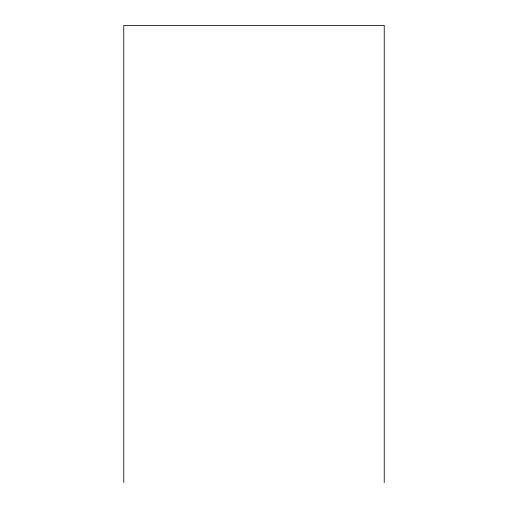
<?xml version="1.0" encoding="UTF-8"?>
<svg xmlns="http://www.w3.org/2000/svg" width="508" height="508" viewBox="0 0 508 508"><rect width="100%" height="100%" fill="white"/><g stroke="black" fill="none" stroke-linecap="round" stroke-linejoin="round"><path stroke-width="0.76" d="M384.232 482.6L384.232 25.4L123.768 25.4L123.768 482.6"/></g></svg>
